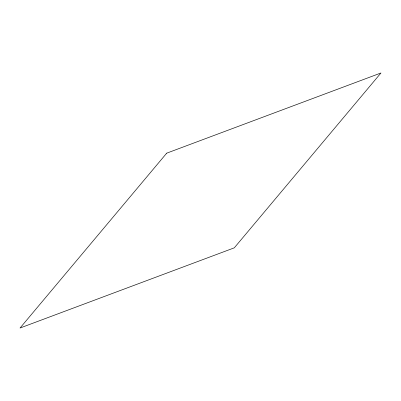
<?xml version="1.0" encoding="UTF-8"?>
<svg xmlns="http://www.w3.org/2000/svg" width="401" height="401" viewBox="0 0 401 401"><rect width="100%" height="100%" fill="white"/><g stroke="black" fill="none" stroke-linecap="round" stroke-linejoin="round"><path stroke-width="0.6" d="M166.711 153.162L20.05 328.018L234.289 247.838L380.95 72.982L166.711 153.162"/></g></svg>
